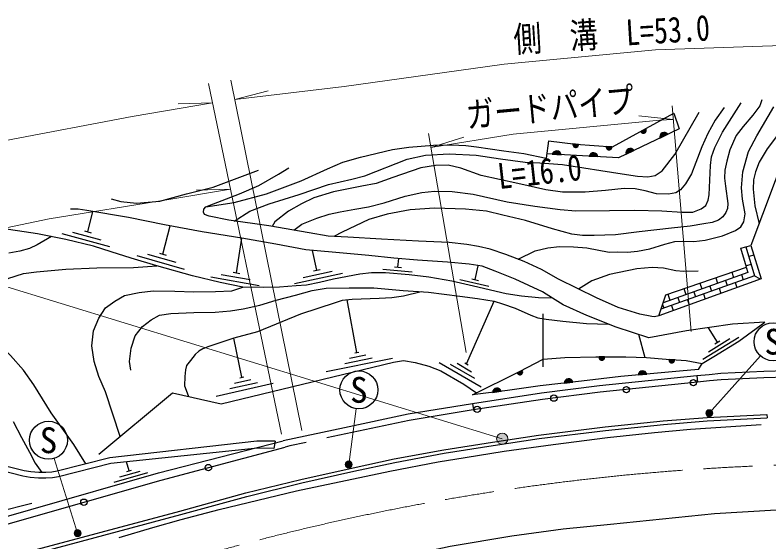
# Model space of a CAD drawing. Units: millimetres at full size, sheet at 1:1000; details may follow other scales. Extents: x 40000 to 680000, y 20000 to 380000.
# Drawn here: x 201063 to 254662, y 300775 to 338201 of the extents above; entities that cross this region are included whole.
import ezdxf
from ezdxf.enums import TextEntityAlignment as Align

# ---------------------------------------------------------------- set-up
doc = ezdxf.new("R2010")
doc.units = ezdxf.units.MM
doc.header["$LTSCALE"] = 1000
doc.linetypes.add('CHAIN', pattern=[18.5, 12, -1.5, 3.5, -1.5])
doc.linetypes.add('DASHED', pattern=[7.5, 6, -1.5])
for name, color, linetype, lineweight in [('M-BGD', 7, 'Continuous', 25), ('M-BMK', 2, 'CHAIN', 13), ('M-STR-HTXT', 7, 'Continuous', 13), ('M-STR-STRC', 7, 'Continuous', 25)]:
    doc.layers.add(name, color=color, linetype=linetype, lineweight=lineweight)
doc.styles.add('ＭＳ ゴシック', font='')
doc.styles.get('ＭＳ ゴシック').set_extended_font_data('MS Gothic')

msp = doc.modelspace()

# ---------------------------------------------------------------- hatches: boundary and pattern name
at = {"layer": 'M-BGD'}
for points in [[(245899, 330131, -0.4608), (245837, 329828, -0.4608), (245547, 329937)], [(247473, 329733), (246908, 329464, -0.84072)], [(241130, 329013, -0.4608), (240903, 328803, -0.4608), (240731, 329059)], [(243499, 328842, -0.4608), (243281, 328623, -0.4608), (243099, 328872)], [(245069, 328589), (244504, 328320, -0.84072)], [(239262, 328312), (239887, 328280, 0.84072)], [(241881, 328178), (242506, 328146, 0.84072)], [(242982, 313925, -0.4608), (242782, 313690, -0.4608), (242581, 313925)], [(247961, 313709, -0.4608), (247742, 313491, -0.4608), (247561, 313741)], [(237119, 312960, -0.4608), (237043, 312661, -0.4608), (236759, 312783)], [(245992, 312693), (245369, 312634, -0.84072)], [(240730, 312133), (240108, 312063, -0.84072)], [(235633, 311478), (235011, 311401, -0.84072)]]:
    msp.add_hatch(color=256, dxfattribs=at).paths.add_polyline_path(points)
at = {"layer": 'M-STR-HTXT'}
for points in [[(250641, 310035, -1), (250202, 309796, -0.41421), (250302, 310135, -0.41421)], [(235366, 307892, -0.41421), (235489, 308444, -0.41421), (236041, 308322, -1)], [(225007, 306394, -1), (224568, 306155, -0.41421), (224668, 306494, -0.41421)], [(205730, 301517, -1), (205291, 301278, -0.41421), (205391, 301617, -0.41421)]]:
    msp.add_hatch(color=256, dxfattribs=at).paths.add_polyline_path(points)

# ---------------------------------------------------------------- linework, layer by layer
at = {"layer": 'M-BGD'}
for p, q in [((257544, 332944), (253381, 321824)), ((245899, 330131), (245547, 329937)), ((246908, 329464), (247473, 329733)), ((238985, 329264), (238814, 328048)), ((241130, 329013), (240731, 329059)), ((243499, 328842), (243099, 328872)), ((244504, 328320), (245069, 328589)), ((239262, 328312), (239887, 328280)), ((241881, 328178), (242506, 328146)), ((206236, 322805), (206581, 324251)), ((211561, 321217), (212084, 323236)), ((204390, 322686), (207767, 321765)), ((205144, 322791), (207170, 322239)), ((206000, 322869), (206472, 322740)), ((216800, 319891), (217186, 322356)), ((209714, 321123), (213078, 320157)), ((210469, 321218), (212488, 320639)), ((211326, 321284), (211797, 321149)), ((222518, 320080), (222217, 321481)), ((253591, 321134), (253227, 321047)), ((228284, 320291), (228342, 320911)), ((221555, 319566), (223608, 320007)), ((222279, 320028), (222758, 320131)), ((227216, 320150), (229307, 319954)), ((228040, 320314), (228528, 320268)), ((233768, 319407), (233997, 320399)), ((253399, 320471), (253043, 320386)), ((214973, 319597), (218422, 319002)), ((215714, 319773), (217784, 319417)), ((216558, 319932), (217041, 319849)), ((220933, 319125), (224355, 319861)), ((233529, 319462), (234006, 319351)), ((250891, 319544), (251018, 319154)), ((252026, 319932), (252148, 319559)), ((252713, 319762), (252831, 319401)), ((254060, 319438), (253623, 319684)), ((232691, 319410), (234736, 318936)), ((249755, 319155), (249888, 318749)), ((250453, 318952), (250571, 318590)), ((251583, 319357), (251701, 318995)), ((252266, 319198), (252384, 318837)), ((248620, 318767), (248758, 318344)), ((249323, 318546), (249441, 318185)), ((250006, 318388), (250124, 318026)), ((251136, 318793), (251254, 318432)), ((225364, 314236), (224670, 317965)), ((233157, 313425), (235135, 317889)), ((247484, 318379), (247628, 317939)), ((248193, 318141), (248311, 317780)), ((248876, 317983), (248994, 317621)), ((247097, 317633), (247181, 317375)), ((247746, 317577), (247864, 317216)), ((238597, 316979), (238584, 313203)), ((251000, 314957), (250373, 315980)), ((217186, 312470), (216619, 315259)), ((245378, 315522), (245829, 313883)), ((249972, 313764), (252530, 315331)), ((250358, 314282), (251893, 315222)), ((250821, 314847), (251179, 315066)), ((225227, 314208), (225502, 314264)), ((223177, 312874), (227910, 313834)), ((224504, 313449), (226464, 313847)), ((224836, 313823), (226012, 314061)), ((242982, 313925), (242581, 313925)), ((247961, 313709), (247561, 313741)), ((231216, 313510), (234195, 311783)), ((231991, 313408), (233721, 312405)), ((232487, 313467), (233525, 312865)), ((233036, 313496), (233278, 313355)), ((217049, 312439), (217322, 312501)), ((237119, 312960), (236759, 312783)), ((245369, 312634), (245992, 312693)), ((249541, 312567), (249580, 312118)), ((215355, 311131), (219415, 312054)), ((216344, 311663), (218294, 312107)), ((216667, 312045), (217837, 312311)), ((240108, 312063), (240730, 312133)), ((235011, 311401), (235633, 311478)), ((233578, 310597), (233651, 310152)), ((254514, 309834), (254527, 309585)), ((219562, 307921), (219458, 307400)), ((209173, 305825), (208989, 306467)), ((208104, 305019), (210507, 305708)), ((208518, 305387), (209960, 305801)), ((209005, 305777), (209341, 305873)), ((195985, 301928), (202253, 303537))]:
    msp.add_line(p, q, dxfattribs=at)
for points in [[(257254, 332822), (256939, 332104), (256557, 331427), (256271, 330937), (255779, 330277), (255337, 329766), (254534, 328708), (253965, 327760), (253697, 327074), (253573, 326493), (253545, 325837), (253656, 324654), (253961, 323374)], [(220881, 322923), (221462, 323338), (222507, 323778), (223387, 324052), (224172, 324229), (225218, 324402), (226201, 324586), (227302, 324860), (228799, 325334), (229982, 325602), (230890, 325693), (232131, 325660), (233629, 325471), (236046, 324929), (238015, 324619), (239810, 324389), (240940, 324288), (243322, 324321), (245130, 324341), (247054, 324307), (248484, 324208), (249252, 324194), (249834, 324426), (250165, 324678), (250351, 325042), (250404, 325439), (250449, 325962), (250506, 327517), (250587, 328127), (250825, 328789), (251350, 329881), (252683, 331957)], [(254152, 332172), (254005, 331762), (253521, 331098), (252837, 330286), (252340, 329649), (251895, 328639), (251660, 327825), (251534, 327187), (251507, 326613), (251574, 326045), (251734, 324825), (251706, 324467), (251597, 324188), (251390, 323873), (251086, 323636), (250630, 323471), (250046, 323377), (249062, 323212), (247741, 323068), (245444, 322808), (243754, 322595), (242245, 322537), (241397, 322533), (240648, 322643), (239274, 323021), (237362, 323617), (235751, 323984), (234589, 324260), (233088, 324418), (230884, 324487), (229150, 324376), (227508, 324070), (226208, 323679), (224315, 322776), (223724, 322476)], [(216639, 323570), (217756, 324261), (219134, 324784), (221262, 325461), (223353, 326174), (225002, 326534), (225929, 326772), (228934, 327958), (230243, 328257), (231931, 328340), (233838, 328249), (235585, 327988), (237339, 327749), (238367, 327711), (239978, 327588), (244235, 326923), (245314, 326759), (246063, 326704), (246568, 326808), (247073, 327142), (247962, 328304), (249700, 331300)], [(251492, 331625), (250838, 330743), (250326, 329800), (249894, 328835), (249456, 327725), (249154, 326935), (248733, 326217), (248382, 325785), (248049, 325570), (247512, 325471), (246662, 325493), (245858, 325705), (245150, 325860), (244359, 325885), (243046, 325736), (241593, 325612), (239980, 325612), (238808, 325787), (236814, 326243), (234212, 326806), (232764, 327316), (231849, 327530), (230949, 327518), (229923, 327360), (227917, 326656), (226731, 326244), (225707, 326041), (223692, 325652), (222313, 325222), (221430, 324787), (220514, 324281), (219521, 323505), (219334, 323185)], [(236840, 320850), (238038, 321458), (238945, 321670), (239775, 321756), (240777, 321749), (241714, 321656), (243295, 321370), (243899, 321373), (244605, 321359), (245322, 321420), (246204, 321589), (247270, 321930), (247980, 322122), (248524, 322151), (249316, 322118), (250126, 322204), (251372, 322513), (252295, 322888), (252666, 323157), (252869, 323522), (252975, 324077), (252782, 325113), (252705, 325918), (252818, 327072), (253219, 328519), (253793, 329614), (255008, 331684)], [(238985, 329264), (240930, 329036), (243551, 328838), (247896, 331230), (248285, 330119), (243979, 328070), (238854, 328333)], [(214625, 324587), (216642, 324890), (218940, 325495), (221404, 326430), (223283, 327276), (224371, 327751), (225616, 328111), (227899, 328659), (229064, 328825), (230814, 328957), (232118, 328976), (233124, 328948), (233868, 328835), (235823, 328561), (237242, 328364), (238814, 328048)], [(207898, 325153), (208582, 324968), (209700, 324849), (211360, 324979), (213263, 325507), (215152, 325976), (218371, 327182)], [(253381, 321824), (254102, 319453), (246835, 316847), (246537, 316766), (246341, 316781), (245494, 316958), (243938, 317439), (242395, 318119), (239694, 319437), (238482, 320128), (237253, 320689), (235966, 321191), (234847, 321565), (234014, 321767), (233173, 321906), (231939, 322035), (229741, 322147), (227116, 322285), (224731, 322424), (223325, 322497), (221971, 322739), (219116, 323222), (216263, 323623), (214868, 323914), (214539, 324039), (214468, 324209), (214486, 324424), (214625, 324587), (215168, 324792), (217022, 325496), (218392, 326091), (219799, 326892), (220526, 327353)], [(249662, 313032), (249906, 313453), (250746, 313956), (252527, 315047), (254377, 316380), (252080, 316241), (248791, 315773), (246132, 315282), (243794, 316026), (241723, 316855), (240026, 317621), (239270, 318089), (238565, 318535), (236620, 319436), (235202, 320012), (234273, 320357), (233346, 320499), (231814, 320658), (229665, 320797), (227983, 320942), (226219, 321125), (223610, 321361), (221738, 321523), (219595, 321937), (217186, 322356), (214363, 322807), (211684, 323312), (209135, 323821), (206176, 324319), (205546, 324413), (204999, 324417)], [(239270, 318089), (238289, 318106), (237068, 318238), (235977, 318402), (233659, 318939), (232121, 319288), (230493, 319593), (229073, 319742), (227405, 319883), (226416, 319883), (225570, 319790), (223699, 319438), (222707, 319200), (221788, 319019), (221050, 318956), (219856, 318862), (218729, 318846), (217259, 318879), (215647, 319208), (213683, 319672), (211150, 320398), (209327, 320921), (207896, 321372), (206637, 321777), (204677, 322266), (202648, 322671), (199614, 323114)], [(203662, 322469), (202641, 321870), (202090, 321630), (201392, 321424), (200630, 321284)], [(246835, 316847), (247327, 318325), (253072, 320290), (252664, 321636), (253381, 321824)], [(253022, 321730), (253633, 319688), (246988, 317306)], [(206099, 306312), (205229, 307703), (203630, 309953), (202407, 311925), (201672, 312976), (200733, 314017), (199891, 314789), (199275, 315514), (198883, 316141), (198743, 316730), (198757, 317390), (199004, 318074), (199599, 318834), (200557, 319482), (201665, 319837), (202583, 319957), (204674, 320140), (206867, 320245), (209488, 320264), (211150, 320398)], [(249626, 320003), (248581, 319982), (248037, 320044), (247171, 320230), (246366, 320264), (245279, 320175), (243338, 319782), (242078, 319314), (241127, 318737)], [(253055, 320284), (253164, 319924), (247140, 317764)], [(208535, 308266), (207499, 311430), (207030, 312536), (206694, 313591), (206526, 314702), (206629, 315771), (207014, 316678), (207495, 317398), (208147, 317886), (208833, 318271), (209879, 318504), (210887, 318604), (212428, 318581), (213779, 318535), (215309, 318554), (216469, 318622), (217259, 318879)], [(209291, 312985), (209210, 313600), (209318, 314541), (209608, 315421), (210123, 316072), (210739, 316552), (211336, 316877), (212141, 317013), (213779, 317067), (215300, 317104), (216373, 317197), (217277, 317337), (218472, 317601), (219634, 317953), (220999, 318307), (222187, 318634), (223193, 318800), (224822, 318833), (226560, 318833), (228662, 318639), (230454, 318508), (232684, 318240), (233936, 318057), (235135, 317889), (235731, 317698), (236622, 317390), (237737, 316877), (238241, 316700), (238823, 316606), (240003, 316457), (241691, 316298), (243251, 316243)], [(229927, 318547), (228675, 318228), (227855, 318106), (226941, 318078), (225025, 317996), (224316, 317934), (223819, 317759), (221351, 316946), (218300, 315708), (216619, 315259), (214829, 314649), (214409, 314503), (214117, 314316), (213863, 314086), (213537, 313660), (213262, 313309), (213180, 312992), (213122, 312516), (213117, 311865), (213228, 311548), (213394, 311111)], [(207016, 306999), (212249, 311365), (215720, 310595), (227966, 313544), (228670, 313661), (229506, 313531), (230472, 313257), (231346, 312931), (232968, 311991), (233871, 311363)], [(249662, 313032), (248293, 312912), (244140, 312517), (241332, 312202), (238406, 311870), (236082, 311533), (233594, 311227), (236939, 312872), (238616, 313754), (240163, 313880), (242345, 313925), (244496, 313925), (245955, 313879), (247367, 313752), (248787, 313654), (249906, 313453)], [(219458, 307400), (218296, 307424), (207864, 306352), (204143, 305397), (203714, 305333), (203259, 305296), (202719, 305312), (202132, 305360), (201624, 305434), (194149, 307370), (193870, 307387), (192400, 308381), (185827, 310535), (182568, 311604), (175993, 313083)], [(219562, 307921), (218252, 307932), (207794, 306747), (204063, 305789), (203669, 305731), (203249, 305697), (202741, 305711), (202177, 305757), (201703, 305826), (194511, 307595), (193115, 308700), (192692, 308757), (185950, 310916), (182674, 311990), (176192, 313369)], [(249541, 312567), (242621, 311852), (238500, 311335), (233576, 310596)], [(249580, 312118), (242673, 311405), (238561, 310889), (233645, 310152)], [(179680, 293872), (187695, 296155), (194835, 298065), (201226, 299872), (212778, 302969), (217467, 304251), (221385, 305220), (225105, 306045), (228018, 306667), (231537, 307317), (235014, 307865), (238285, 308366), (243023, 308943), (247143, 309369), (250266, 309621), (254514, 309834)], [(179749, 293632), (187762, 295914), (194902, 297824), (201292, 299631), (212843, 302728), (217530, 304009), (221442, 304977), (225158, 305801), (228067, 306421), (231579, 307070), (235053, 307618), (238319, 308118), (243051, 308695), (247166, 309120), (250282, 309372), (254527, 309585)], [(200927, 309337), (201530, 308192), (202090, 307152), (202492, 306377), (202968, 305705)], [(208474, 301086), (210860, 301803), (212871, 302367), (215584, 303066), (221065, 304398), (227716, 305796), (231139, 306453), (233067, 306773), (235828, 307233), (239316, 307698), (243193, 308190), (246517, 308553), (249075, 308788), (254117, 309124)], [(90098, 271570), (96346, 273322), (107637, 276422), (144845, 286728), (174928, 295261), (211259, 305674), (220124, 307947)], [(90487, 271160), (96480, 272840), (107770, 275940), (144980, 286247), (175066, 294780), (211459, 305166), (220259, 307502)], [(207047, 294536), (212456, 295963), (223557, 298652), (232001, 300469), (236382, 301214), (240036, 301709), (243394, 302027), (250787, 302793), (259573, 303306), (265193, 303341), (272114, 302901), (274876, 302604), (276261, 302409), (277277, 302069), (278427, 301208), (279931, 299821), (283526, 295265), (286025, 291984), (288143, 289450), (290066, 287440), (291780, 285806), (295132, 283142)]]:
    msp.add_lwpolyline(points, dxfattribs=at)
at = {"layer": 'M-BGD', "linetype": 'DASHED'}
for points in [[(276003, 312416), (272723, 312570), (269675, 312702), (266176, 312836), (257833, 313004), (254290, 312880), (251242, 312730), (250405, 312656), (249541, 312567)], [(275906, 311971), (272703, 312120), (269657, 312253), (266163, 312386), (257836, 312553), (254309, 312431), (251273, 312281), (250448, 312208), (249580, 312118)], [(233576, 310596), (229004, 309852), (224474, 308889), (220124, 307947)], [(233645, 310152), (229087, 309410), (220595, 307603), (220259, 307502)]]:
    msp.add_lwpolyline(points, dxfattribs=at)
at = {"layer": 'M-BGD'}
for centre in [(249288, 312088), (244526, 311596), (239373, 310991), (233919, 310193), (214810, 306056), (205953, 303595)]:
    msp.add_circle(centre, 225, dxfattribs=at)
for centre, radius, start, end in [((245739, 330006), 203, 199.8728, 37.7962), ((247214, 329549), 318, 35.3413, 195.559), ((240926, 329005), 203, 164.3666, 2.29), ((243297, 328825), 203, 166.7143, 4.6377), ((244810, 328405), 318, 35.3413, 195.559), ((239572, 328242), 318, 6.9526, 167.1704), ((242191, 328107), 318, 6.9526, 167.1704), ((242782, 313893), 203, 171.0383, 8.9617), ((247758, 313693), 203, 166.5299, 4.4533), ((236953, 312843), 203, 197.2221, 35.1455), ((245686, 312609), 318, 15.3223, 175.5401), ((240425, 312044), 318, 16.3602, 176.5779), ((235329, 311385), 318, 16.8983, 177.116)]:
    msp.add_arc(centre, radius, start, end, dxfattribs=at)
at = {"layer": 'M-BMK'}
msp.add_arc((260928, 136320), 170000, 69.24711, 107.4118, dxfattribs=at)
at = {"layer": 'M-STR-HTXT'}
for p, q in [((216399, 333577), (221443, 308699)), ((220003, 308437), (214816, 333353)), ((216678, 332200), (219052, 332828)), ((215105, 331965), (212651, 331899)), ((247773, 331748), (249125, 315716)), ((247855, 330776), (245414, 331036)), ((230461, 329794), (233146, 314241)), ((230632, 328805), (232977, 329531)), ((235704, 308107), (175050, 326664)), ((216383, 325827), (213929, 325763)), ((250421, 309916), (254060, 313990)), ((224788, 306275), (225325, 310238)), ((205510, 301397), (203844, 306708))]:
    msp.add_line(p, q, dxfattribs=at)
for points in [[(216678, 332200), (224470, 333131), (235833, 334712), (246590, 335737), (259748, 336177), (269526, 335977), (273552, 336101)], [(87113, 298939), (98092, 301905), (125982, 309637), (155125, 317715), (180292, 324848), (200394, 329293), (209384, 331003), (215105, 331965)], [(230632, 328805), (236470, 329750), (246911, 330745), (247855, 330776)], [(87848, 292605), (100356, 296109), (126184, 303368), (155174, 311886), (181841, 319206), (203486, 323725), (211996, 325094), (216383, 325827)]]:
    msp.add_lwpolyline(points, dxfattribs=at)
for centre, radius in [((250421, 309916), 250), ((235704, 308107), 400), ((224788, 306275), 250), ((205510, 301397), 250)]:
    msp.add_circle(centre, radius, dxfattribs=at)
at = {"layer": 'M-STR-STRC'}
for centre in [(254960, 314997), (225506, 311576), (203439, 307996)]:
    msp.add_circle(centre, 1350, dxfattribs=at)

# ---------------------------------------------------------------- texts
at = {"layer": 'M-STR-HTXT', "style": 'ＭＳ ゴシック', "width": 0.8}
for s, rotation, p in [('側\u3000溝\u3000L=53.0', 3.521, (243573, 335432)), ('ガードパイプ', 5.443, (239245, 330201)), ('L=16.0', 6.337, (238519, 325623))]:
    msp.add_text(s, height=1833, rotation=rotation, dxfattribs=at).set_placement(p, align=Align.BOTTOM_CENTER)
at = {"layer": 'M-STR-STRC', "style": 'ＭＳ ゴシック'}
for p in [(254960, 314997), (225506, 311576), (203439, 307996)]:
    msp.add_text('S', height=1833, dxfattribs=at).set_placement(p, align=Align.MIDDLE_CENTER)

doc.saveas('drawing.dxf')
